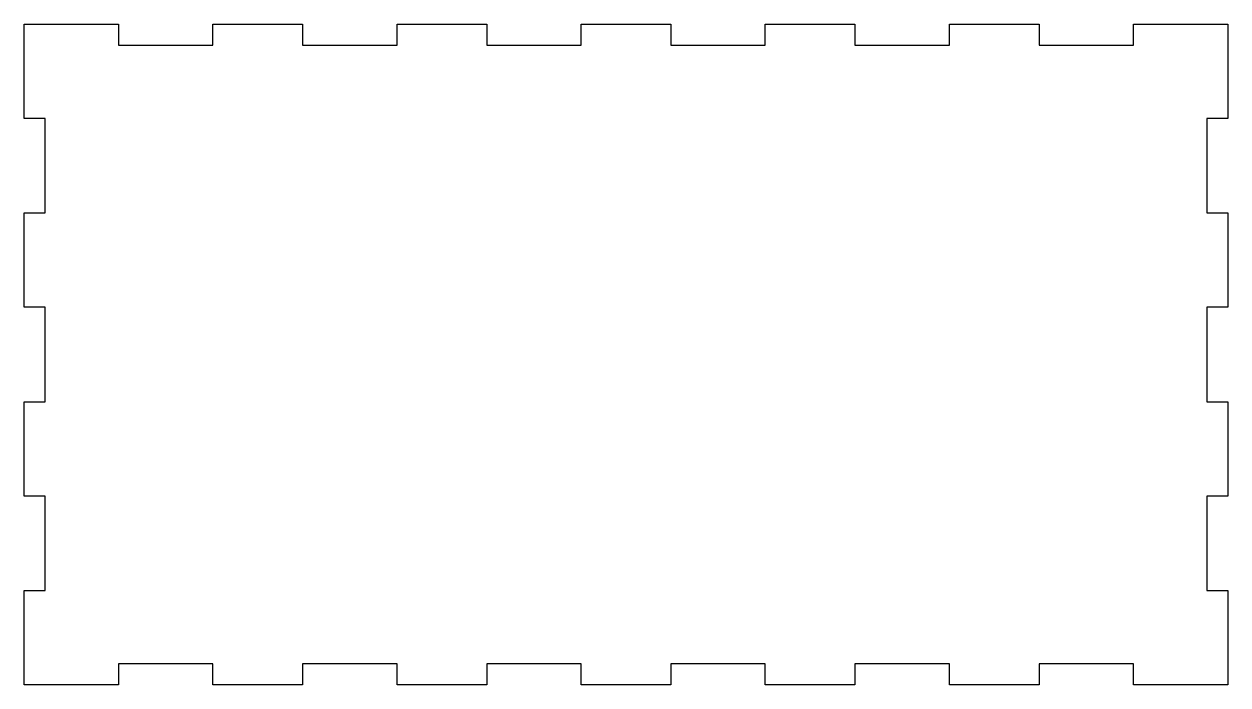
# Model space of a CAD drawing. Header units: millimetres. Extents: x 0 to 255, y -140 to 0.
import ezdxf

# ---------------------------------------------------------------- set-up
doc = ezdxf.new("R2010")
doc.units = ezdxf.units.MM
doc.layers.get('0').update_dxf_attribs({"linetype": 'CONTINUOUS'})

msp = doc.modelspace()

# ---------------------------------------------------------------- linework, layer by layer
msp.add_lwpolyline([(0, -120), (4.5, -120), (4.5, -100), (0, -100), (0, -80), (4.5, -80), (4.5, -60), (0, -60), (0, -40), (4.5, -40), (4.5, -20), (0, -20), (0, 0), (20, 0), (20, -4.5), (40, -4.5), (40, 0), (59, 0), (59, -4.5), (79, -4.5), (79, 0), (98, 0), (98, -4.5), (118, -4.5), (118, 0), (137, 0), (137, -4.5), (157, -4.5), (157, 0), (176, 0), (176, -4.5), (196, -4.5), (196, 0), (215, 0), (215, -4.5), (235, -4.5), (235, 0), (255, 0), (255, -20), (250.5, -20), (250.5, -40), (255, -40), (255, -60), (250.5, -60), (250.5, -80), (255, -80), (255, -100), (250.5, -100), (250.5, -120), (255, -120), (255, -140), (235, -140), (235, -135.5), (215, -135.5), (215, -140), (196, -140), (196, -135.5), (176, -135.5), (176, -140), (157, -140), (157, -135.5), (137, -135.5), (137, -140), (118, -140), (118, -135.5), (98, -135.5), (98, -140), (79, -140), (79, -135.5), (59, -135.5), (59, -140), (40, -140), (40, -135.5), (20, -135.5), (20, -140), (0, -140)], close=True)

doc.saveas('drawing.dxf')
